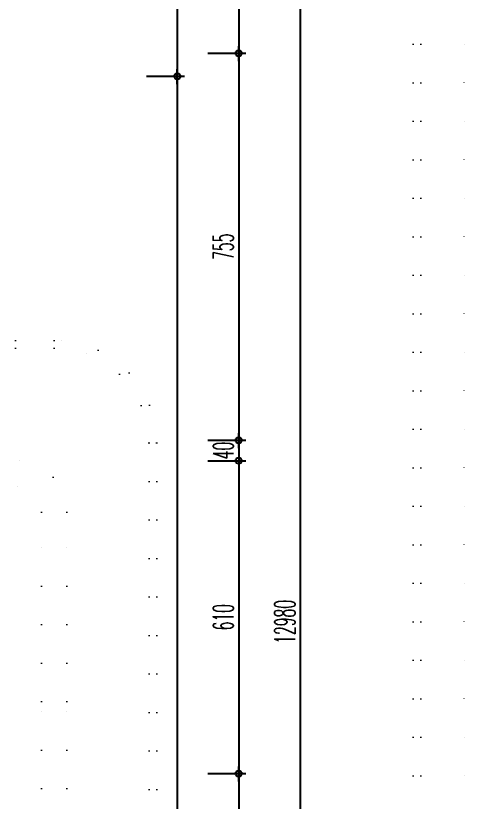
# Model space of a CAD drawing. Extents: x -5598 to 26293, y -3808 to 13850.
# Drawn here: x 21555 to 22430, y 5329 to 6863 of the extents above; entities that cross this region are included whole.
import ezdxf

# ---------------------------------------------------------------- set-up
doc = ezdxf.new("R2010")
doc.units = 0
doc.header["$LTSCALE"] = 100
doc.header["$MEASUREMENT"] = 0
doc.linetypes.add('DOT', pattern=[0.25, 0, -0.25])
doc.layers.add('OLCU DIS', color=7, linetype='Continuous')
doc.layers.add('YOLLAR', color=7, linetype='Continuous', lineweight=15)
doc.styles.add('olcu', font='romans.shx', dxfattribs={"width": 0.5})
doc.dimstyles.new('1-200', dxfattribs={"dimtxt": 40, "dimasz": 2, "dimexe": 0, "dimexo": 0, "dimgap": 10, "dimtad": 1, "dimdec": 4, "dimrnd": 0.1, "dimzin": 9, "dimdsep": 46, "dimtxsty": 'olcu', "dimblk1": 'SOL', "dimblk2": 'SAG', "dimsah": 1, "dimcen": 0, "dimse1": 1, "dimse2": 1, "dimclre": 13, "dimadec": 0, "dimazin": 0, "dimtfac": 1, "dimtdec": 4, "dimtix": 1, "dimtmove": 2, "dimatfit": 2, "dimldrblk": 'SOL', "dimfxl": 0, "dimtolj": 1, "dimarcsym": 0})

# ---------------------------------------------------------------- blocks, each defined once
blk = doc.blocks.new('*U550')
at = {"color": 0, "linetype": 'ByBlock', "ltscale": 3}
for p, q in [((16450, -7540), (16450, -400)), ((16465, -7540), (16465, -400)), ((16550, -7540), (16550, -400)), ((15749.9, -6090), (14740, -6090)), ((15749.9, -6105), (14740, -6105)), ((15935, -6290), (15935, -7540)), ((15950, -6290), (15950, -7540))]:
    blk.add_line(p, q, dxfattribs=at)
at = {"color": 16, "linetype": 'ByBlock', "ltscale": 3}
for p, q in [((15725, -6794.6), (15725, -6425)), ((15775, -6794.6), (15775, -6425)), ((15725, -7565), (15725, -6794.6)), ((15775, -7565), (15775, -6794.6))]:
    blk.add_line(p, q, dxfattribs=at)
at = {"color": 0, "linetype": 'ByBlock', "ltscale": 3}
for radius in [200, 185]:
    blk.add_arc((15749.9, -6290), radius, 0, 90, dxfattribs=at)
at = {"color": 16, "linetype": 'ByBlock', "ltscale": 3}
for radius in [100, 50]:
    blk.add_arc((15675, -6425), radius, 360, 90, dxfattribs=at)
blk = doc.blocks.new('SOL')
at = {"color": 0}
for p, q in [((0, 30), (0, -6.96)), ((7.58, 0), (-6.97, 0))]:
    blk.add_line(p, q, dxfattribs=at)
blk.add_circle((0, 0), 3, dxfattribs=at)
blk = doc.blocks.new('SAG')
at = {"color": 0}
for p, q in [((7.58, 0), (-6.97, 0)), ((0, -30), (0, 6.96))]:
    blk.add_line(p, q, dxfattribs=at)
blk.add_circle((0, 0), 3, dxfattribs=at)
blk = doc.blocks.new('*D443')
at = {"layer": 'OLCU DIS', "color": 0, "lineweight": -2, "transparency": 16777216}
blk.add_line((21870, 11828), (21870, 6747), dxfattribs=at)
at = {"layer": 'OLCU DIS', "color": 0, "lineweight": -2, "transparency": 16777216, "xscale": 2, "yscale": 2, "zscale": 2}
for name, p, rotation in [('SOL', (21870, 11830), 90), ('SAG', (21870, 6745), 270)]:
    blk.add_blockref(name, p, dxfattribs=dict(at, rotation=rotation))
at = {"layer": 'OLCU DIS', "color": 0, "transparency": 16777216, "insert": (21840, 9394.7), "char_height": 40, "attachment_point": 5, "rotation": 90, "style": 'olcu'}
blk.add_mtext('\\A1;5085', dxfattribs=at)
blk = doc.blocks.new('*D444')
at = {"layer": 'OLCU DIS', "color": 0, "lineweight": -2, "transparency": 16777216}
blk.add_line((21870, 6743), (21870, 2), dxfattribs=at)
at = {"layer": 'OLCU DIS', "color": 0, "lineweight": -2, "transparency": 16777216, "xscale": 2, "yscale": 2, "zscale": 2}
for name, p, rotation in [('SOL', (21870, 6745), 90), ('SAG', (21870, 0), 270)]:
    blk.add_blockref(name, p, dxfattribs=dict(at, rotation=rotation))
at = {"layer": 'OLCU DIS', "color": 0, "transparency": 16777216, "insert": (21840, 3029.5), "char_height": 40, "attachment_point": 5, "rotation": 90, "style": 'olcu'}
blk.add_mtext('\\A1;6745', dxfattribs=at)
blk = doc.blocks.new('*D458')
at = {"layer": 'OLCU DIS', "color": 0, "lineweight": -2, "transparency": 16777216}
blk.add_line((21990, 7568), (21990, 6792), dxfattribs=at)
at = {"layer": 'OLCU DIS', "color": 0, "lineweight": -2, "transparency": 16777216, "xscale": 2, "yscale": 2, "zscale": 2}
for name, p, rotation in [('SOL', (21990, 7570), 90), ('SAG', (21990, 6790), 270)]:
    blk.add_blockref(name, p, dxfattribs=dict(at, rotation=rotation))
at = {"layer": 'OLCU DIS', "color": 0, "transparency": 16777216, "insert": (21960, 7180), "char_height": 40, "attachment_point": 5, "rotation": 90, "style": 'olcu'}
blk.add_mtext('\\A1;780', dxfattribs=at)
blk = doc.blocks.new('*D459')
at = {"layer": 'OLCU DIS', "color": 0, "lineweight": -2, "transparency": 16777216}
blk.add_line((21990, 6788), (21990, 6037), dxfattribs=at)
at = {"layer": 'OLCU DIS', "color": 0, "lineweight": -2, "transparency": 16777216, "xscale": 2, "yscale": 2, "zscale": 2}
for name, p, rotation in [('SOL', (21990, 6790), 90), ('SAG', (21990, 6035), 270)]:
    blk.add_blockref(name, p, dxfattribs=dict(at, rotation=rotation))
at = {"layer": 'OLCU DIS', "color": 0, "transparency": 16777216, "insert": (21960, 6412.5), "char_height": 40, "attachment_point": 5, "rotation": 90, "style": 'olcu'}
blk.add_mtext('\\A1;755', dxfattribs=at)
blk = doc.blocks.new('*D460')
at = {"layer": 'OLCU DIS', "color": 0, "lineweight": -2, "transparency": 16777216}
blk.add_line((21990, 6035), (21990, 5995), dxfattribs=at)
at = {"layer": 'OLCU DIS', "color": 0, "transparency": 16777216, "insert": (21960, 6015), "char_height": 40, "attachment_point": 5, "rotation": 90, "style": 'olcu'}
blk.add_mtext('\\A1;40', dxfattribs=at)
blk = doc.blocks.new('*D461')
at = {"layer": 'OLCU DIS', "color": 0, "lineweight": -2, "transparency": 16777216}
blk.add_line((21990, 5993), (21990, 5387), dxfattribs=at)
at = {"layer": 'OLCU DIS', "color": 0, "lineweight": -2, "transparency": 16777216, "xscale": 2, "yscale": 2, "zscale": 2}
for name, p, rotation in [('SOL', (21990, 5995), 90), ('SAG', (21990, 5385), 270)]:
    blk.add_blockref(name, p, dxfattribs=dict(at, rotation=rotation))
at = {"layer": 'OLCU DIS', "color": 0, "transparency": 16777216, "insert": (21960, 5690), "char_height": 40, "attachment_point": 5, "rotation": 90, "style": 'olcu'}
blk.add_mtext('\\A1;610', dxfattribs=at)
blk = doc.blocks.new('*D462')
at = {"layer": 'OLCU DIS', "color": 0, "lineweight": -2, "transparency": 16777216}
blk.add_line((21990, 5383), (21990, 5147), dxfattribs=at)
at = {"layer": 'OLCU DIS', "color": 0, "lineweight": -2, "transparency": 16777216, "xscale": 2, "yscale": 2, "zscale": 2}
for name, p, rotation in [('SOL', (21990, 5385), 90), ('SAG', (21990, 5145), 270)]:
    blk.add_blockref(name, p, dxfattribs=dict(at, rotation=rotation))
at = {"layer": 'OLCU DIS', "color": 0, "transparency": 16777216, "insert": (21960, 5265), "char_height": 40, "attachment_point": 5, "rotation": 90, "style": 'olcu'}
blk.add_mtext('\\A1;240', dxfattribs=at)
blk = doc.blocks.new('*D472')
at = {"layer": 'OLCU DIS', "color": 0, "lineweight": -2, "transparency": 16777216}
blk.add_line((22110, 12638), (22110, -338), dxfattribs=at)
at = {"layer": 'OLCU DIS', "color": 0, "lineweight": -2, "transparency": 16777216, "xscale": 2, "yscale": 2, "zscale": 2}
for name, p, rotation in [('SOL', (22110, 12640), 90), ('SAG', (22110, -340), 270)]:
    blk.add_blockref(name, p, dxfattribs=dict(at, rotation=rotation))
at = {"layer": 'OLCU DIS', "color": 0, "transparency": 16777216, "insert": (22080, 5680.9), "char_height": 40, "attachment_point": 5, "rotation": 90, "style": 'olcu'}
blk.add_mtext('\\A1;12980', dxfattribs=at)

msp = doc.modelspace()

# ---------------------------------------------------------------- block references
at = {"layer": 'YOLLAR', "color": 9, "linetype": 'DOT'}
msp.add_blockref('*U550', (5880, 12320.00004), dxfattribs=at)

# ---------------------------------------------------------------- dimensions: what is measured, and where the dimension line sits
at = {"layer": 'OLCU DIS', "color": 7}
for base, p1, p2, picture, middle in [((22110.00016, -340), (21930.00016, 12640), (21930.00016, -340), '*D472', (22080.00016, 5680.93522)), ((21870.00016, 6745), (20730, 11830), (21270, 6745), '*D443', (21840.00016, 9394.70677)), ((21870.00016, 0), (21270, 6745), (20620, 0), '*D444', (21840.00016, 3029.52859))]:
    dim = msp.add_linear_dim(base=base, p1=p1, p2=p2, angle=90, dimstyle='1-200', dxfattribs=at)
    dim.commit()
    dim.dimension.update_dxf_attribs({"geometry": picture, "text_midpoint": middle, "dimtype": 160})
for base, p1, p2, picture, middle in [((21990.00016, 6790), (21990.00016, 7570), (21990.00016, 6790), '*D458', (21960.00016, 7180)), ((21990.00016, 6035), (21990.00016, 6790), (21990.00016, 6035), '*D459', (21960.00016, 6412.5)), ((21990.00016, 5995), (21990.00016, 6035), (21990.00016, 5995), '*D460', (21960.00016, 6015)), ((21990.00016, 5385), (21990.00016, 5995), (21990.00016, 5385), '*D461', (21960.00016, 5690)), ((21990.00016, 5145), (21990.00016, 5385), (21990.00016, 5145), '*D462', (21960.00016, 5265))]:
    dim = msp.add_linear_dim(base=base, p1=p1, p2=p2, angle=90, dimstyle='1-200', dxfattribs=at)
    dim.commit()
    dim.dimension.update_dxf_attribs({"geometry": picture, "text_midpoint": middle})

doc.saveas('drawing.dxf')
